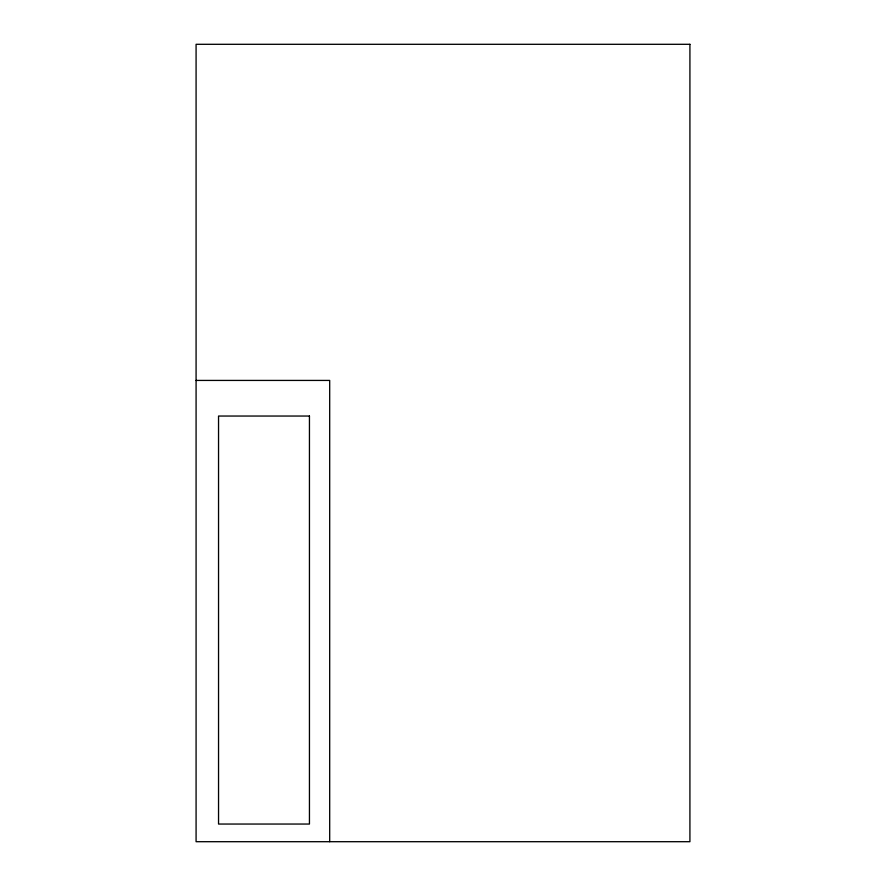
<?xml version="1.0" encoding="UTF-8"?>
<svg xmlns="http://www.w3.org/2000/svg" width="886" height="886" viewBox="0 0 886 886"><rect width="100%" height="100%" fill="white"/><g stroke="black" fill="none" stroke-linecap="round" stroke-linejoin="round"><path stroke-width="1.33" d="M196.083 380.426L329.692 380.426L329.692 841.7M689.917 44.3L196.083 44.3L196.083 841.7L689.917 841.7L689.917 44.3M309.447 416.043L218.543 416.043L218.543 824.046L309.447 824.046L309.447 416.043"/></g></svg>
